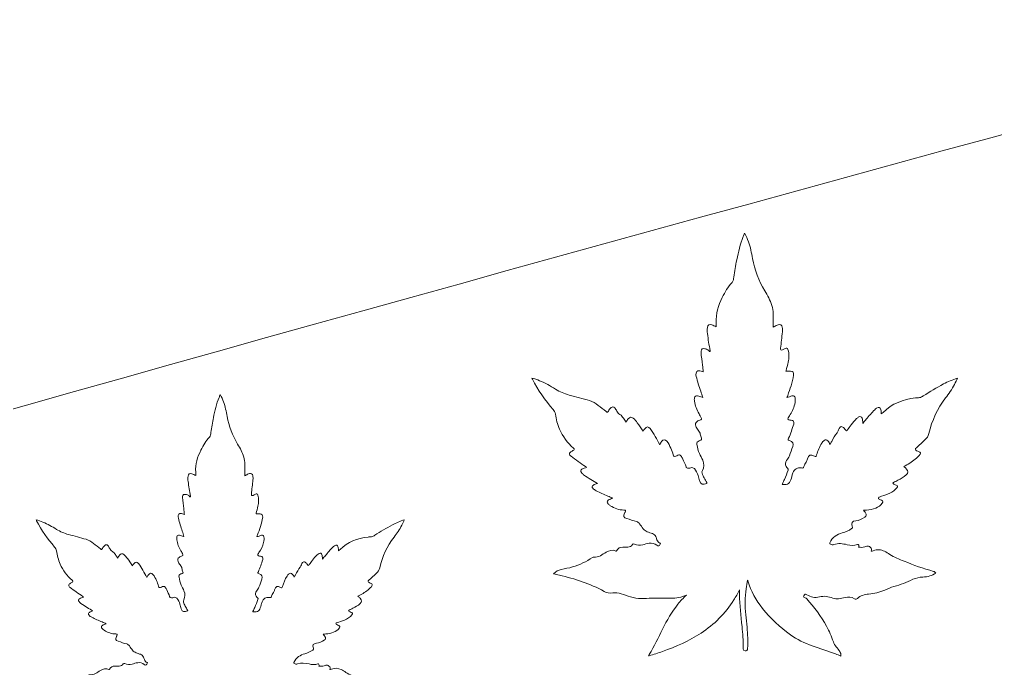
# Model space of a CAD drawing. Extents: x 435 to 1530, y -1168 to -753.
# Drawn here: x 1267.76 to 1310.47, y -835.41 to -807.01 of the extents above; entities that cross this region are included whole.
import ezdxf

# ---------------------------------------------------------------- set-up
doc = ezdxf.new("R2010")
doc.units = 0
doc.header["$MEASUREMENT"] = 0
doc.layers.add('katman 1', color=7, linetype='Continuous')

# ---------------------------------------------------------------- blocks, each defined once
blk = doc.blocks.new('block 2')
at = {"layer": 'katman 1', "lineweight": 0}
for points, knots in [([(1521.388, -755.33), (1431.564, -780.586), (1338.109, -803.653), (1249.27, -829.242), (1249.27, -829.242), (1108.792, -867.432), (1108.792, -867.432), (1108.792, -867.432), (828.002, -943.638), (828.002, -943.638), (767.648, -959.941), (664.507, -997.103), (609.731, -954.091), (568.265, -921.435), (567.624, -868.624), (583.802, -820.334), (587.509, -809.206), (591.359, -798.361), (596.462, -787.973), (596.462, -787.973), (611.609, -758.022), (611.609, -758.022), (606.84, -761.249), (568.366, -806.501), (561.392, -814.627), (548.887, -829.242), (538.776, -843.348), (527.478, -858.154), (486.342, -912.093), (435.301, -1017.025), (480.934, -1082.877), (539.989, -1168.102), (671.319, -1122.98), (755.776, -1087.256), (755.776, -1087.256), (1013.682, -976.161), (1013.682, -976.161), (1071.206, -951.778), (1127.853, -927.664), (1185.462, -902.274), (1214.286, -889.598), (1242.196, -878.038), (1271.06, -865.408), (1327.008, -840.889), (1387.531, -814.518), (1443.373, -791.269), (1450.985, -788.124), (1525.209, -755.426), (1530.031, -754.329), (1527.61, -752.993), (1524.6, -754.419), (1521.388, -755.33)], [0, 0, 0, 0, 1, 1, 1, 2, 2, 2, 3, 3, 3, 4, 4, 4, 5, 5, 5, 6, 6, 6, 7, 7, 7, 8, 8, 8, 9, 9, 9, 10, 10, 10, 11, 11, 11, 12, 12, 12, 13, 13, 13, 14, 14, 14, 15, 15, 15, 16, 16, 16, 17, 17, 17, 17]), ([(1308.68, -822.977), (1308.569, -823.188), (1308.431, -823.382), (1308.287, -823.571), (1307.93, -824.036), (1307.696, -824.558), (1307.558, -825.124), (1307.53, -825.239), (1307.469, -825.331), (1307.383, -825.407), (1307.256, -825.519), (1307.145, -825.647), (1307.01, -825.751), (1306.951, -825.797), (1306.958, -825.838), (1307.022, -825.877), (1307.057, -825.897), (1307.094, -825.909), (1307.131, -825.923), (1307.19, -825.946), (1307.203, -825.98), (1307.17, -826.035), (1307.13, -826.1), (1307.072, -826.15), (1307.016, -826.202), (1306.868, -826.336), (1306.7, -826.44), (1306.524, -826.532), (1306.503, -826.542), (1306.483, -826.553), (1306.46, -826.565), (1306.499, -826.601), (1306.536, -826.633), (1306.57, -826.668), (1306.662, -826.763), (1306.661, -826.849), (1306.566, -826.94), (1306.461, -827.04), (1306.333, -827.103), (1306.207, -827.169), (1306.143, -827.204), (1306.078, -827.237), (1306.011, -827.266), (1305.973, -827.283), (1305.981, -827.298), (1306.004, -827.32), (1306.037, -827.351), (1306.08, -827.363), (1306.121, -827.38), (1306.197, -827.412), (1306.203, -827.432), (1306.155, -827.498), (1306.058, -827.631), (1305.922, -827.711), (1305.772, -827.769), (1305.647, -827.817), (1305.519, -827.86), (1305.393, -827.907), (1305.376, -827.913), (1305.35, -827.913), (1305.348, -827.941), (1305.346, -827.971), (1305.362, -827.99), (1305.386, -828.002), (1305.42, -828.018), (1305.456, -828.031), (1305.49, -828.047), (1305.553, -828.076), (1305.562, -828.11), (1305.521, -828.167), (1305.447, -828.27), (1305.348, -828.342), (1305.231, -828.389), (1305.102, -828.442), (1304.966, -828.461), (1304.828, -828.474), (1304.785, -828.478), (1304.741, -828.481), (1304.692, -828.485), (1304.728, -828.526), (1304.764, -828.559), (1304.788, -828.602), (1304.833, -828.68), (1304.825, -828.739), (1304.75, -828.786), (1304.63, -828.862), (1304.511, -828.936), (1304.36, -828.944), (1304.192, -828.952), (1304.145, -829.034), (1304.208, -829.19), (1304.227, -829.238), (1304.215, -829.261), (1304.178, -829.288), (1304.055, -829.38), (1303.911, -829.423), (1303.769, -829.473), (1303.66, -829.511), (1303.552, -829.551), (1303.455, -829.617), (1303.347, -829.69), (1303.274, -829.791), (1303.225, -829.912), (1303.212, -829.943), (1303.222, -829.958), (1303.249, -829.971), (1303.298, -829.995), (1303.354, -830.003), (1303.402, -829.985), (1303.598, -829.908), (1303.792, -829.946), (1303.986, -829.989), (1304.136, -830.021), (1304.286, -830.04), (1304.434, -829.977), (1304.446, -829.972), (1304.454, -829.974), (1304.463, -829.984), (1304.508, -830.03), (1304.513, -830.059), (1304.477, -830.1), (1304.571, -830.108), (1304.662, -830.115), (1304.752, -830.081), (1304.78, -830.07), (1304.81, -830.063), (1304.839, -830.057), (1304.895, -830.048), (1304.95, -830.05), (1304.995, -830.093), (1305.056, -830.151), (1305.066, -830.196), (1305.03, -830.271), (1305.063, -830.269), (1305.095, -830.268), (1305.123, -830.255), (1305.292, -830.18), (1305.456, -830.2), (1305.618, -830.279), (1305.698, -830.317), (1305.774, -830.364), (1305.847, -830.413), (1306.041, -830.545), (1306.262, -830.622), (1306.476, -830.711), (1306.895, -830.883), (1307.321, -831.034), (1307.757, -831.16), (1307.797, -831.172), (1307.808, -831.179), (1307.866, -831.231), (1307.785, -831.29), (1307.694, -831.329), (1307.599, -831.356), (1307.499, -831.385), (1307.398, -831.402), (1307.294, -831.406), (1307.144, -831.412), (1306.998, -831.442), (1306.862, -831.505), (1306.591, -831.63), (1306.319, -831.747), (1306.03, -831.823), (1305.894, -831.859), (1305.766, -831.922), (1305.637, -831.977), (1305.407, -832.075), (1305.166, -832.123), (1304.919, -832.149), (1304.739, -832.168), (1304.568, -832.218), (1304.429, -832.345), (1304.392, -832.379), (1304.354, -832.388), (1304.303, -832.353), (1304.178, -832.269), (1304.038, -832.28), (1303.898, -832.305), (1303.802, -832.321), (1303.706, -832.344), (1303.608, -832.353), (1303.521, -832.361), (1303.438, -832.351), (1303.355, -832.324), (1303.163, -832.261), (1302.964, -832.218), (1302.767, -832.274), (1302.564, -832.332), (1302.39, -832.289), (1302.222, -832.18), (1302.185, -832.157), (1302.148, -832.142), (1302.111, -832.181), (1302.053, -832.24), (1302.061, -832.281), (1302.139, -832.31), (1302.168, -832.321), (1302.197, -832.331), (1302.219, -832.357), (1302.543, -832.73), (1302.841, -833.122), (1303.077, -833.558), (1303.196, -833.778), (1303.299, -834.006), (1303.378, -834.243), (1303.405, -834.326), (1303.448, -834.398), (1303.505, -834.463), (1303.559, -834.526), (1303.617, -834.585), (1303.659, -834.657), (1303.696, -834.72), (1303.715, -834.787), (1303.71, -834.866), (1303.627, -834.833), (1303.546, -834.799), (1303.465, -834.768), (1303.132, -834.64), (1302.791, -834.537), (1302.457, -834.414), (1302.119, -834.289), (1301.79, -834.145), (1301.499, -833.928), (1301.048, -833.591), (1300.626, -833.222), (1300.276, -832.778), (1299.991, -832.416), (1299.771, -832.02), (1299.635, -831.578), (1299.632, -831.568), (1299.627, -831.558), (1299.62, -831.54), (1299.593, -831.669), (1299.575, -831.792), (1299.56, -831.915), (1299.515, -832.294), (1299.51, -832.674), (1299.543, -833.054), (1299.559, -833.237), (1299.583, -833.419), (1299.602, -833.602), (1299.633, -833.91), (1299.637, -834.219), (1299.626, -834.528), (1299.624, -834.608), (1299.586, -834.64), (1299.512, -834.633), (1299.466, -834.629), (1299.439, -834.606), (1299.434, -834.559), (1299.432, -834.534), (1299.432, -834.508), (1299.432, -834.483), (1299.436, -834.18), (1299.415, -833.878), (1299.383, -833.577), (1299.334, -833.107), (1299.269, -832.639), (1299.273, -832.165), (1299.273, -832.1), (1299.273, -832.036), (1299.273, -831.971), (1299.193, -832.12), (1299.112, -832.266), (1299.023, -832.409), (1298.655, -833), (1298.171, -833.476), (1297.59, -833.857), (1297.064, -834.203), (1296.492, -834.453), (1295.901, -834.661), (1295.707, -834.729), (1295.511, -834.791), (1295.314, -834.851), (1295.307, -834.853), (1295.299, -834.854), (1295.283, -834.858), (1295.299, -834.832), (1295.311, -834.813), (1295.322, -834.793), (1295.54, -834.436), (1295.717, -834.057), (1295.905, -833.685), (1296.099, -833.301), (1296.306, -832.925), (1296.577, -832.589), (1296.689, -832.451), (1296.812, -832.323), (1296.952, -832.192), (1296.888, -832.216), (1296.838, -832.236), (1296.786, -832.254), (1296.563, -832.329), (1296.332, -832.341), (1296.101, -832.333), (1295.799, -832.321), (1295.499, -832.322), (1295.198, -832.34), (1294.884, -832.36), (1294.579, -832.324), (1294.286, -832.202), (1294.163, -832.152), (1294.036, -832.112), (1293.902, -832.097), (1293.845, -832.09), (1293.788, -832.086), (1293.732, -832.098), (1293.593, -832.129), (1293.463, -832.102), (1293.343, -832.033), (1292.732, -831.682), (1292.063, -831.491), (1291.387, -831.321), (1291.307, -831.3), (1291.225, -831.283), (1291.138, -831.264), (1291.232, -831.16), (1291.345, -831.102), (1291.472, -831.074), (1291.638, -831.037), (1291.806, -831.014), (1291.969, -830.965), (1292.28, -830.87), (1292.568, -830.727), (1292.84, -830.549), (1292.859, -830.537), (1292.876, -830.527), (1292.901, -830.531), (1293.003, -830.55), (1293.096, -830.521), (1293.183, -830.472), (1293.269, -830.424), (1293.351, -830.37), (1293.435, -830.319), (1293.57, -830.237), (1293.711, -830.201), (1293.864, -830.267), (1293.881, -830.274), (1293.887, -830.269), (1293.892, -830.255), (1293.945, -830.132), (1294.049, -830.099), (1294.171, -830.097), (1294.242, -830.096), (1294.313, -830.102), (1294.384, -830.094), (1294.466, -830.086), (1294.534, -830.057), (1294.583, -829.988), (1294.604, -829.958), (1294.636, -829.947), (1294.67, -829.966), (1294.787, -830.033), (1294.91, -830.023), (1295.034, -829.993), (1295.13, -829.97), (1295.223, -829.94), (1295.321, -829.926), (1295.445, -829.909), (1295.557, -829.933), (1295.654, -830.016), (1295.678, -830.037), (1295.706, -830.059), (1295.739, -830.039), (1295.779, -830.017), (1295.795, -829.976), (1295.81, -829.936), (1295.815, -829.922), (1295.801, -829.923), (1295.792, -829.92), (1295.718, -829.897), (1295.681, -829.84), (1295.657, -829.772), (1295.641, -829.727), (1295.626, -829.682), (1295.609, -829.638), (1295.583, -829.568), (1295.533, -829.523), (1295.46, -829.503), (1295.384, -829.481), (1295.309, -829.456), (1295.236, -829.425), (1295.167, -829.395), (1295.106, -829.353), (1295.059, -829.292), (1295.005, -829.222), (1294.952, -829.151), (1294.902, -829.078), (1294.867, -829.027), (1294.822, -828.991), (1294.763, -828.977), (1294.618, -828.943), (1294.481, -828.884), (1294.338, -828.844), (1294.197, -828.805), (1294.17, -828.736), (1294.243, -828.608), (1294.251, -828.594), (1294.259, -828.581), (1294.267, -828.567), (1294.306, -828.503), (1294.291, -828.473), (1294.215, -828.473), (1293.996, -828.472), (1293.799, -828.401), (1293.617, -828.284), (1293.581, -828.261), (1293.546, -828.236), (1293.517, -828.204), (1293.466, -828.146), (1293.47, -828.093), (1293.531, -828.045), (1293.585, -828.002), (1293.651, -827.982), (1293.722, -827.954), (1293.648, -827.923), (1293.581, -827.893), (1293.513, -827.865), (1293.338, -827.79), (1293.164, -827.717), (1292.996, -827.626), (1292.945, -827.599), (1292.894, -827.568), (1292.855, -827.523), (1292.809, -827.468), (1292.816, -827.42), (1292.875, -827.379), (1292.926, -827.343), (1292.986, -827.329), (1293.051, -827.306), (1292.952, -827.248), (1292.86, -827.194), (1292.768, -827.138), (1292.66, -827.073), (1292.551, -827.007), (1292.45, -826.93), (1292.413, -826.902), (1292.378, -826.873), (1292.352, -826.834), (1292.311, -826.776), (1292.319, -826.728), (1292.377, -826.687), (1292.438, -826.644), (1292.509, -826.628), (1292.58, -826.607), (1292.572, -826.587), (1292.553, -826.58), (1292.538, -826.571), (1292.315, -826.434), (1292.11, -826.27), (1291.898, -826.118), (1291.881, -826.106), (1291.866, -826.091), (1291.853, -826.076), (1291.818, -826.035), (1291.82, -825.994), (1291.86, -825.954), (1291.895, -825.919), (1291.939, -825.896), (1291.984, -825.875), (1292.057, -825.841), (1292.063, -825.811), (1292.001, -825.759), (1291.733, -825.534), (1291.537, -825.255), (1291.396, -824.936), (1291.303, -824.724), (1291.244, -824.503), (1291.214, -824.274), (1291.203, -824.195), (1291.166, -824.136), (1291.117, -824.078), (1290.769, -823.665), (1290.453, -823.23), (1290.206, -822.748), (1290.199, -822.734), (1290.192, -822.72), (1290.183, -822.7), (1290.303, -822.73), (1290.414, -822.771), (1290.523, -822.815), (1290.766, -822.914), (1290.995, -823.039), (1291.215, -823.181), (1291.404, -823.303), (1291.607, -823.383), (1291.823, -823.44), (1292.12, -823.518), (1292.414, -823.603), (1292.71, -823.685), (1292.85, -823.724), (1292.969, -823.804), (1293.081, -823.893), (1293.199, -823.986), (1293.328, -824.065), (1293.438, -824.169), (1293.484, -824.213), (1293.502, -824.206), (1293.535, -824.149), (1293.568, -824.092), (1293.601, -824.034), (1293.654, -823.991), (1293.711, -823.945), (1293.759, -823.948), (1293.809, -824.001), (1293.849, -824.044), (1293.876, -824.097), (1293.905, -824.148), (1293.938, -824.208), (1293.977, -824.26), (1294.041, -824.295), (1294.107, -824.332), (1294.147, -824.398), (1294.189, -824.46), (1294.228, -824.515), (1294.266, -824.572), (1294.306, -824.631), (1294.338, -824.576), (1294.364, -824.526), (1294.4, -824.482), (1294.468, -824.399), (1294.539, -824.391), (1294.622, -824.458), (1294.691, -824.513), (1294.745, -824.582), (1294.798, -824.651), (1294.887, -824.769), (1294.968, -824.892), (1295.053, -825.019), (1295.08, -824.984), (1295.104, -824.949), (1295.13, -824.917), (1295.215, -824.813), (1295.272, -824.81), (1295.361, -824.911), (1295.451, -825.012), (1295.514, -825.132), (1295.581, -825.249), (1295.649, -825.37), (1295.716, -825.492), (1295.785, -825.617), (1295.81, -825.568), (1295.828, -825.52), (1295.859, -825.478), (1295.929, -825.382), (1296.011, -825.376), (1296.091, -825.465), (1296.171, -825.553), (1296.217, -825.662), (1296.265, -825.769), (1296.307, -825.863), (1296.349, -825.956), (1296.368, -826.059), (1296.38, -826.126), (1296.414, -826.143), (1296.479, -826.121), (1296.511, -826.111), (1296.542, -826.093), (1296.573, -826.078), (1296.625, -826.053), (1296.662, -826.058), (1296.702, -826.1), (1296.741, -826.141), (1296.766, -826.191), (1296.787, -826.243), (1296.832, -826.355), (1296.905, -826.455), (1296.931, -826.577), (1296.942, -826.625), (1296.982, -826.647), (1297.032, -826.648), (1297.072, -826.648), (1297.111, -826.639), (1297.148, -826.626), (1297.206, -826.606), (1297.254, -826.621), (1297.295, -826.663), (1297.38, -826.748), (1297.421, -826.856), (1297.456, -826.966), (1297.481, -827.043), (1297.499, -827.122), (1297.522, -827.199), (1297.574, -827.372), (1297.685, -827.369), (1297.835, -827.306), (1297.857, -827.297), (1297.845, -827.284), (1297.839, -827.272), (1297.802, -827.204), (1297.765, -827.136), (1297.727, -827.068), (1297.692, -827.003), (1297.655, -826.938), (1297.635, -826.866), (1297.623, -826.825), (1297.625, -826.786), (1297.646, -826.747), (1297.725, -826.597), (1297.726, -826.444), (1297.661, -826.289), (1297.62, -826.191), (1297.568, -826.098), (1297.518, -826.005), (1297.451, -825.879), (1297.435, -825.74), (1297.41, -825.603), (1297.394, -825.52), (1297.428, -825.473), (1297.507, -825.44), (1297.529, -825.431), (1297.552, -825.425), (1297.574, -825.417), (1297.616, -825.401), (1297.629, -825.376), (1297.61, -825.335), (1297.582, -825.276), (1297.562, -825.218), (1297.555, -825.151), (1297.549, -825.086), (1297.502, -825.034), (1297.465, -824.981), (1297.427, -824.924), (1297.384, -824.871), (1297.359, -824.807), (1297.324, -824.719), (1297.342, -824.656), (1297.419, -824.6), (1297.465, -824.566), (1297.517, -824.541), (1297.572, -824.527), (1297.615, -824.516), (1297.615, -824.499), (1297.602, -824.462), (1297.578, -824.389), (1297.537, -824.326), (1297.499, -824.26), (1297.396, -824.088), (1297.323, -823.906), (1297.299, -823.706), (1297.293, -823.657), (1297.29, -823.608), (1297.302, -823.559), (1297.32, -823.489), (1297.363, -823.461), (1297.435, -823.471), (1297.507, -823.481), (1297.566, -823.528), (1297.637, -823.539), (1297.643, -823.54), (1297.649, -823.541), (1297.661, -823.543), (1297.631, -823.452), (1297.602, -823.365), (1297.574, -823.278), (1297.506, -823.06), (1297.429, -822.846), (1297.376, -822.624), (1297.365, -822.579), (1297.362, -822.533), (1297.369, -822.487), (1297.379, -822.416), (1297.419, -822.382), (1297.491, -822.381), (1297.525, -822.381), (1297.557, -822.388), (1297.589, -822.399), (1297.619, -822.408), (1297.649, -822.419), (1297.684, -822.431), (1297.673, -822.33), (1297.661, -822.231), (1297.652, -822.133), (1297.635, -821.944), (1297.598, -821.757), (1297.59, -821.566), (1297.589, -821.552), (1297.589, -821.538), (1297.591, -821.524), (1297.605, -821.43), (1297.656, -821.395), (1297.748, -821.414), (1297.805, -821.426), (1297.856, -821.451), (1297.908, -821.474), (1297.93, -821.483), (1297.931, -821.502), (1297.94, -821.518), (1297.948, -821.532), (1297.959, -821.539), (1297.975, -821.533), (1297.99, -821.526), (1297.99, -821.514), (1297.987, -821.501), (1297.935, -821.254), (1297.901, -821.005), (1297.87, -820.755), (1297.859, -820.667), (1297.851, -820.579), (1297.865, -820.49), (1297.882, -820.38), (1297.947, -820.337), (1298.054, -820.367), (1298.124, -820.387), (1298.186, -820.425), (1298.256, -820.463), (1298.256, -820.398), (1298.259, -820.34), (1298.255, -820.282), (1298.226, -819.885), (1298.343, -819.522), (1298.516, -819.172), (1298.632, -818.936), (1298.771, -818.713), (1298.944, -818.512), (1299.001, -818.446), (1299.014, -818.364), (1299.023, -818.282), (1299.049, -818.028), (1299.102, -817.779), (1299.151, -817.529), (1299.218, -817.18), (1299.308, -816.837), (1299.436, -816.506), (1299.453, -816.46), (1299.472, -816.415), (1299.493, -816.362), (1299.566, -816.486), (1299.618, -816.608), (1299.663, -816.734), (1299.748, -816.972), (1299.797, -817.219), (1299.845, -817.466), (1299.943, -817.966), (1300.102, -818.441), (1300.374, -818.876), (1300.502, -819.08), (1300.617, -819.291), (1300.687, -819.524), (1300.722, -819.641), (1300.743, -819.761), (1300.742, -819.884), (1300.741, -820.079), (1300.742, -820.274), (1300.742, -820.47), (1300.765, -820.473), (1300.777, -820.456), (1300.792, -820.446), (1300.848, -820.412), (1300.904, -820.379), (1300.967, -820.363), (1301.064, -820.338), (1301.12, -820.375), (1301.141, -820.471), (1301.156, -820.54), (1301.154, -820.61), (1301.147, -820.68), (1301.123, -820.918), (1301.095, -821.155), (1301.068, -821.393), (1301.059, -821.469), (1301.079, -821.487), (1301.153, -821.465), (1301.197, -821.452), (1301.235, -821.425), (1301.275, -821.403), (1301.341, -821.367), (1301.368, -821.378), (1301.392, -821.449), (1301.456, -821.633), (1301.442, -821.82), (1301.402, -822.007), (1301.376, -822.127), (1301.341, -822.246), (1301.306, -822.364), (1301.297, -822.395), (1301.303, -822.402), (1301.335, -822.401), (1301.392, -822.399), (1301.449, -822.397), (1301.506, -822.401), (1301.61, -822.409), (1301.652, -822.462), (1301.641, -822.566), (1301.623, -822.73), (1301.575, -822.885), (1301.525, -823.041), (1301.48, -823.179), (1301.433, -823.317), (1301.386, -823.455), (1301.375, -823.485), (1301.358, -823.514), (1301.343, -823.545), (1301.387, -823.545), (1301.426, -823.539), (1301.463, -823.519), (1301.502, -823.497), (1301.543, -823.48), (1301.588, -823.474), (1301.652, -823.467), (1301.688, -823.489), (1301.702, -823.553), (1301.724, -823.651), (1301.707, -823.749), (1301.687, -823.845), (1301.648, -824.033), (1301.559, -824.198), (1301.453, -824.355), (1301.433, -824.384), (1301.413, -824.412), (1301.397, -824.443), (1301.376, -824.484), (1301.387, -824.508), (1301.43, -824.524), (1301.462, -824.535), (1301.495, -824.539), (1301.528, -824.541), (1301.639, -824.55), (1301.676, -824.603), (1301.644, -824.712), (1301.581, -824.921), (1301.507, -825.127), (1301.421, -825.327), (1301.388, -825.403), (1301.39, -825.403), (1301.466, -825.43), (1301.602, -825.477), (1301.646, -825.563), (1301.6, -825.7), (1301.553, -825.836), (1301.504, -825.971), (1301.452, -826.106), (1301.425, -826.178), (1301.374, -826.236), (1301.334, -826.301), (1301.281, -826.386), (1301.253, -826.473), (1301.312, -826.567), (1301.33, -826.596), (1301.351, -826.623), (1301.377, -826.643), (1301.409, -826.667), (1301.411, -826.696), (1301.399, -826.731), (1301.353, -826.867), (1301.294, -826.998), (1301.238, -827.131), (1301.21, -827.196), (1301.18, -827.261), (1301.151, -827.326), (1301.141, -827.346), (1301.14, -827.358), (1301.169, -827.356), (1301.217, -827.353), (1301.267, -827.355), (1301.316, -827.349), (1301.399, -827.339), (1301.457, -827.292), (1301.493, -827.216), (1301.536, -827.126), (1301.549, -827.028), (1301.578, -826.934), (1301.587, -826.906), (1301.596, -826.877), (1301.607, -826.849), (1301.676, -826.676), (1301.801, -826.604), (1301.986, -826.631), (1302.058, -826.642), (1302.072, -826.635), (1302.093, -826.565), (1302.114, -826.498), (1302.137, -826.435), (1302.184, -826.38), (1302.218, -826.341), (1302.228, -826.286), (1302.244, -826.236), (1302.304, -826.062), (1302.382, -826.031), (1302.546, -826.115), (1302.617, -826.151), (1302.624, -826.145), (1302.646, -826.065), (1302.697, -825.882), (1302.765, -825.705), (1302.872, -825.545), (1302.902, -825.5), (1302.935, -825.458), (1302.981, -825.428), (1303.036, -825.391), (1303.089, -825.397), (1303.136, -825.442), (1303.182, -825.486), (1303.204, -825.544), (1303.237, -825.606), (1303.262, -825.559), (1303.284, -825.519), (1303.305, -825.478), (1303.374, -825.342), (1303.439, -825.205), (1303.542, -825.09), (1303.572, -825.057), (1303.582, -825.011), (1303.601, -824.971), (1303.618, -824.932), (1303.634, -824.892), (1303.663, -824.859), (1303.699, -824.818), (1303.743, -824.811), (1303.79, -824.842), (1303.837, -824.873), (1303.87, -824.918), (1303.903, -824.963), (1303.938, -825.012), (1303.958, -825.015), (1303.996, -824.966), (1304.051, -824.895), (1304.103, -824.82), (1304.157, -824.748), (1304.23, -824.65), (1304.307, -824.555), (1304.397, -824.472), (1304.427, -824.444), (1304.459, -824.418), (1304.496, -824.4), (1304.561, -824.369), (1304.607, -824.387), (1304.633, -824.453), (1304.658, -824.516), (1304.662, -824.583), (1304.662, -824.65), (1304.663, -824.657), (1304.663, -824.664), (1304.663, -824.685), (1304.719, -824.618), (1304.767, -824.561), (1304.816, -824.503), (1304.937, -824.361), (1305.054, -824.215), (1305.187, -824.082), (1305.212, -824.056), (1305.24, -824.032), (1305.271, -824.012), (1305.364, -823.951), (1305.424, -823.975), (1305.454, -824.082), (1305.471, -824.142), (1305.472, -824.203), (1305.474, -824.27), (1305.507, -824.254), (1305.529, -824.229), (1305.552, -824.206), (1305.945, -823.812), (1306.432, -823.627), (1306.975, -823.57), (1307.032, -823.564), (1307.089, -823.559), (1307.146, -823.553), (1307.209, -823.546), (1307.262, -823.514), (1307.314, -823.481), (1307.605, -823.297), (1307.897, -823.117), (1308.202, -822.958), (1308.394, -822.858), (1308.592, -822.77), (1308.804, -822.697), (1308.771, -822.798), (1308.726, -822.888), (1308.68, -822.977)], [0, 0, 0, 0, 1, 1, 1, 2, 2, 2, 3, 3, 3, 4, 4, 4, 5, 5, 5, 6, 6, 6, 7, 7, 7, 8, 8, 8, 9, 9, 9, 10, 10, 10, 11, 11, 11, 12, 12, 12, 13, 13, 13, 14, 14, 14, 15, 15, 15, 16, 16, 16, 17, 17, 17, 18, 18, 18, 19, 19, 19, 20, 20, 20, 21, 21, 21, 22, 22, 22, 23, 23, 23, 24, 24, 24, 25, 25, 25, 26, 26, 26, 27, 27, 27, 28, 28, 28, 29, 29, 29, 30, 30, 30, 31, 31, 31, 32, 32, 32, 33, 33, 33, 34, 34, 34, 35, 35, 35, 36, 36, 36, 37, 37, 37, 38, 38, 38, 39, 39, 39, 40, 40, 40, 41, 41, 41, 42, 42, 42, 43, 43, 43, 44, 44, 44, 45, 45, 45, 46, 46, 46, 47, 47, 47, 48, 48, 48, 49, 49, 49, 50, 50, 50, 51, 51, 51, 52, 52, 52, 53, 53, 53, 54, 54, 54, 55, 55, 55, 56, 56, 56, 57, 57, 57, 58, 58, 58, 59, 59, 59, 60, 60, 60, 61, 61, 61, 62, 62, 62, 63, 63, 63, 64, 64, 64, 65, 65, 65, 66, 66, 66, 67, 67, 67, 68, 68, 68, 69, 69, 69, 70, 70, 70, 71, 71, 71, 72, 72, 72, 73, 73, 73, 74, 74, 74, 75, 75, 75, 76, 76, 76, 77, 77, 77, 78, 78, 78, 79, 79, 79, 80, 80, 80, 81, 81, 81, 82, 82, 82, 83, 83, 83, 84, 84, 84, 85, 85, 85, 86, 86, 86, 87, 87, 87, 88, 88, 88, 89, 89, 89, 90, 90, 90, 91, 91, 91, 92, 92, 92, 93, 93, 93, 94, 94, 94, 95, 95, 95, 96, 96, 96, 97, 97, 97, 98, 98, 98, 99, 99, 99, 100, 100, 100, 101, 101, 101, 102, 102, 102, 103, 103, 103, 104, 104, 104, 105, 105, 105, 106, 106, 106, 107, 107, 107, 108, 108, 108, 109, 109, 109, 110, 110, 110, 111, 111, 111, 112, 112, 112, 113, 113, 113, 114, 114, 114, 115, 115, 115, 116, 116, 116, 117, 117, 117, 118, 118, 118, 119, 119, 119, 120, 120, 120, 121, 121, 121, 122, 122, 122, 123, 123, 123, 124, 124, 124, 125, 125, 125, 126, 126, 126, 127, 127, 127, 128, 128, 128, 129, 129, 129, 130, 130, 130, 131, 131, 131, 132, 132, 132, 133, 133, 133, 134, 134, 134, 135, 135, 135, 136, 136, 136, 137, 137, 137, 138, 138, 138, 139, 139, 139, 140, 140, 140, 141, 141, 141, 142, 142, 142, 143, 143, 143, 144, 144, 144, 145, 145, 145, 146, 146, 146, 147, 147, 147, 148, 148, 148, 149, 149, 149, 150, 150, 150, 151, 151, 151, 152, 152, 152, 153, 153, 153, 154, 154, 154, 155, 155, 155, 156, 156, 156, 157, 157, 157, 158, 158, 158, 159, 159, 159, 160, 160, 160, 161, 161, 161, 162, 162, 162, 163, 163, 163, 164, 164, 164, 165, 165, 165, 166, 166, 166, 167, 167, 167, 168, 168, 168, 169, 169, 169, 170, 170, 170, 171, 171, 171, 172, 172, 172, 173, 173, 173, 174, 174, 174, 175, 175, 175, 176, 176, 176, 177, 177, 177, 178, 178, 178, 179, 179, 179, 180, 180, 180, 181, 181, 181, 182, 182, 182, 183, 183, 183, 184, 184, 184, 185, 185, 185, 186, 186, 186, 187, 187, 187, 188, 188, 188, 189, 189, 189, 190, 190, 190, 191, 191, 191, 192, 192, 192, 193, 193, 193, 194, 194, 194, 195, 195, 195, 196, 196, 196, 197, 197, 197, 198, 198, 198, 199, 199, 199, 200, 200, 200, 201, 201, 201, 202, 202, 202, 203, 203, 203, 204, 204, 204, 205, 205, 205, 206, 206, 206, 207, 207, 207, 208, 208, 208, 209, 209, 209, 210, 210, 210, 211, 211, 211, 212, 212, 212, 213, 213, 213, 214, 214, 214, 215, 215, 215, 216, 216, 216, 217, 217, 217, 218, 218, 218, 219, 219, 219, 220, 220, 220, 221, 221, 221, 222, 222, 222, 223, 223, 223, 224, 224, 224, 225, 225, 225, 226, 226, 226, 227, 227, 227, 228, 228, 228, 229, 229, 229, 230, 230, 230, 231, 231, 231, 232, 232, 232, 233, 233, 233, 234, 234, 234, 235, 235, 235, 236, 236, 236, 237, 237, 237, 238, 238, 238, 239, 239, 239, 240, 240, 240, 241, 241, 241, 242, 242, 242, 243, 243, 243, 244, 244, 244, 245, 245, 245, 246, 246, 246, 247, 247, 247, 248, 248, 248, 249, 249, 249, 250, 250, 250, 251, 251, 251, 252, 252, 252, 253, 253, 253, 254, 254, 254, 255, 255, 255, 256, 256, 256, 257, 257, 257, 258, 258, 258, 259, 259, 259, 260, 260, 260, 261, 261, 261, 262, 262, 262, 263, 263, 263, 264, 264, 264, 265, 265, 265, 266, 266, 266, 267, 267, 267, 268, 268, 268, 269, 269, 269, 270, 270, 270, 271, 271, 271, 272, 272, 272, 273, 273, 273, 274, 274, 274, 275, 275, 275, 276, 276, 276, 277, 277, 277, 278, 278, 278, 279, 279, 279, 280, 280, 280, 281, 281, 281, 282, 282, 282, 283, 283, 283, 284, 284, 284, 285, 285, 285, 286, 286, 286, 287, 287, 287, 288, 288, 288, 289, 289, 289, 290, 290, 290, 291, 291, 291, 292, 292, 292, 293, 293, 293, 294, 294, 294, 295, 295, 295, 296, 296, 296, 297, 297, 297, 298, 298, 298, 299, 299, 299, 300, 300, 300, 301, 301, 301, 302, 302, 302, 303, 303, 303, 304, 304, 304, 305, 305, 305, 306, 306, 306, 307, 307, 307, 308, 308, 308, 309, 309, 309, 310, 310, 310, 311, 311, 311, 312, 312, 312, 313, 313, 313, 314, 314, 314, 315, 315, 315, 316, 316, 316, 317, 317, 317, 318, 318, 318, 319, 319, 319, 320, 320, 320, 321, 321, 321, 322, 322, 322, 323, 323, 323, 323]), ([(1268.787, -829.002), (1268.997, -829.087), (1269.196, -829.195), (1269.385, -829.318), (1269.549, -829.423), (1269.724, -829.493), (1269.911, -829.542), (1270.168, -829.61), (1270.423, -829.683), (1270.679, -829.755), (1270.8, -829.788), (1270.903, -829.857), (1271, -829.934), (1271.102, -830.015), (1271.213, -830.083), (1271.308, -830.173), (1271.348, -830.211), (1271.365, -830.205), (1271.393, -830.156), (1271.421, -830.106), (1271.45, -830.056), (1271.496, -830.019), (1271.545, -829.979), (1271.586, -829.982), (1271.629, -830.028), (1271.664, -830.065), (1271.688, -830.11), (1271.713, -830.155), (1271.742, -830.207), (1271.775, -830.252), (1271.83, -830.282), (1271.888, -830.314), (1271.922, -830.371), (1271.959, -830.424), (1271.992, -830.473), (1272.025, -830.521), (1272.06, -830.573), (1272.088, -830.525), (1272.11, -830.482), (1272.141, -830.444), (1272.2, -830.372), (1272.261, -830.365), (1272.333, -830.423), (1272.392, -830.471), (1272.44, -830.53), (1272.485, -830.59), (1272.562, -830.692), (1272.633, -830.798), (1272.706, -830.908), (1272.729, -830.878), (1272.75, -830.848), (1272.773, -830.82), (1272.846, -830.73), (1272.895, -830.727), (1272.972, -830.814), (1273.05, -830.902), (1273.105, -831.006), (1273.162, -831.107), (1273.222, -831.212), (1273.279, -831.317), (1273.339, -831.426), (1273.361, -831.384), (1273.377, -831.342), (1273.403, -831.306), (1273.464, -831.222), (1273.535, -831.217), (1273.604, -831.294), (1273.673, -831.371), (1273.713, -831.465), (1273.754, -831.557), (1273.791, -831.638), (1273.827, -831.719), (1273.844, -831.808), (1273.854, -831.866), (1273.883, -831.88), (1273.939, -831.862), (1273.968, -831.853), (1273.994, -831.838), (1274.021, -831.825), (1274.066, -831.803), (1274.098, -831.808), (1274.132, -831.844), (1274.166, -831.879), (1274.188, -831.923), (1274.206, -831.967), (1274.245, -832.064), (1274.308, -832.151), (1274.331, -832.256), (1274.34, -832.298), (1274.375, -832.317), (1274.418, -832.317), (1274.453, -832.318), (1274.486, -832.31), (1274.518, -832.299), (1274.569, -832.282), (1274.61, -832.294), (1274.646, -832.331), (1274.719, -832.404), (1274.754, -832.498), (1274.785, -832.593), (1274.807, -832.659), (1274.822, -832.728), (1274.842, -832.795), (1274.887, -832.944), (1274.983, -832.941), (1275.113, -832.887), (1275.132, -832.879), (1275.122, -832.868), (1275.116, -832.857), (1275.084, -832.798), (1275.052, -832.74), (1275.02, -832.681), (1274.989, -832.625), (1274.957, -832.569), (1274.939, -832.506), (1274.93, -832.47), (1274.931, -832.437), (1274.949, -832.403), (1275.018, -832.273), (1275.018, -832.141), (1274.962, -832.007), (1274.927, -831.922), (1274.881, -831.842), (1274.838, -831.761), (1274.78, -831.652), (1274.767, -831.532), (1274.745, -831.414), (1274.731, -831.342), (1274.761, -831.301), (1274.829, -831.272), (1274.848, -831.264), (1274.868, -831.26), (1274.887, -831.253), (1274.923, -831.239), (1274.935, -831.217), (1274.918, -831.182), (1274.894, -831.131), (1274.877, -831.08), (1274.871, -831.023), (1274.865, -830.967), (1274.825, -830.921), (1274.793, -830.875), (1274.76, -830.826), (1274.723, -830.78), (1274.701, -830.725), (1274.67, -830.649), (1274.686, -830.594), (1274.753, -830.546), (1274.793, -830.516), (1274.838, -830.495), (1274.886, -830.483), (1274.923, -830.473), (1274.922, -830.459), (1274.911, -830.427), (1274.89, -830.363), (1274.855, -830.308), (1274.822, -830.252), (1274.733, -830.103), (1274.67, -829.945), (1274.649, -829.772), (1274.643, -829.73), (1274.641, -829.688), (1274.652, -829.646), (1274.667, -829.585), (1274.705, -829.561), (1274.767, -829.569), (1274.829, -829.578), (1274.88, -829.618), (1274.941, -829.628), (1274.947, -829.629), (1274.952, -829.63), (1274.962, -829.632), (1274.937, -829.553), (1274.911, -829.478), (1274.887, -829.402), (1274.828, -829.214), (1274.761, -829.028), (1274.716, -828.836), (1274.706, -828.797), (1274.704, -828.758), (1274.71, -828.718), (1274.718, -828.656), (1274.753, -828.627), (1274.815, -828.626), (1274.845, -828.626), (1274.872, -828.632), (1274.9, -828.641), (1274.926, -828.65), (1274.952, -828.659), (1274.982, -828.669), (1274.973, -828.582), (1274.962, -828.497), (1274.954, -828.412), (1274.939, -828.248), (1274.908, -828.086), (1274.9, -827.921), (1274.9, -827.909), (1274.9, -827.896), (1274.902, -827.884), (1274.914, -827.804), (1274.958, -827.773), (1275.038, -827.79), (1275.086, -827.8), (1275.131, -827.821), (1275.176, -827.841), (1275.195, -827.849), (1275.196, -827.866), (1275.203, -827.879), (1275.211, -827.892), (1275.22, -827.898), (1275.234, -827.892), (1275.247, -827.887), (1275.247, -827.876), (1275.245, -827.865), (1275.2, -827.651), (1275.17, -827.435), (1275.143, -827.219), (1275.134, -827.143), (1275.126, -827.067), (1275.138, -826.99), (1275.153, -826.895), (1275.209, -826.857), (1275.302, -826.884), (1275.363, -826.901), (1275.417, -826.933), (1275.477, -826.967), (1275.477, -826.911), (1275.48, -826.86), (1275.476, -826.811), (1275.451, -826.467), (1275.552, -826.152), (1275.702, -825.85), (1275.803, -825.645), (1275.922, -825.452), (1276.072, -825.279), (1276.122, -825.222), (1276.133, -825.151), (1276.14, -825.08), (1276.162, -824.86), (1276.209, -824.645), (1276.251, -824.428), (1276.309, -824.127), (1276.387, -823.83), (1276.498, -823.543), (1276.513, -823.504), (1276.529, -823.465), (1276.548, -823.419), (1276.61, -823.526), (1276.655, -823.632), (1276.694, -823.741), (1276.767, -823.947), (1276.81, -824.16), (1276.852, -824.374), (1276.936, -824.806), (1277.074, -825.218), (1277.309, -825.594), (1277.42, -825.77), (1277.52, -825.953), (1277.58, -826.154), (1277.61, -826.256), (1277.628, -826.359), (1277.628, -826.466), (1277.627, -826.635), (1277.628, -826.803), (1277.628, -826.973), (1277.647, -826.975), (1277.658, -826.96), (1277.671, -826.952), (1277.719, -826.923), (1277.768, -826.894), (1277.823, -826.88), (1277.906, -826.859), (1277.955, -826.89), (1277.973, -826.974), (1277.986, -827.034), (1277.984, -827.094), (1277.978, -827.154), (1277.957, -827.36), (1277.933, -827.566), (1277.91, -827.771), (1277.902, -827.837), (1277.919, -827.853), (1277.983, -827.834), (1278.021, -827.823), (1278.054, -827.799), (1278.089, -827.78), (1278.146, -827.749), (1278.169, -827.758), (1278.19, -827.819), (1278.245, -827.979), (1278.233, -828.14), (1278.198, -828.302), (1278.176, -828.407), (1278.146, -828.509), (1278.116, -828.612), (1278.108, -828.638), (1278.113, -828.645), (1278.141, -828.643), (1278.19, -828.641), (1278.24, -828.64), (1278.289, -828.644), (1278.378, -828.65), (1278.415, -828.697), (1278.405, -828.787), (1278.39, -828.928), (1278.348, -829.062), (1278.305, -829.197), (1278.266, -829.317), (1278.225, -829.436), (1278.184, -829.555), (1278.175, -829.581), (1278.16, -829.606), (1278.147, -829.633), (1278.186, -829.633), (1278.219, -829.628), (1278.252, -829.61), (1278.285, -829.592), (1278.321, -829.577), (1278.36, -829.572), (1278.415, -829.565), (1278.446, -829.585), (1278.458, -829.64), (1278.478, -829.725), (1278.463, -829.809), (1278.445, -829.893), (1278.411, -830.055), (1278.334, -830.198), (1278.242, -830.334), (1278.226, -830.359), (1278.208, -830.384), (1278.194, -830.41), (1278.176, -830.446), (1278.185, -830.466), (1278.223, -830.48), (1278.25, -830.49), (1278.279, -830.493), (1278.308, -830.495), (1278.404, -830.503), (1278.436, -830.548), (1278.408, -830.643), (1278.353, -830.824), (1278.29, -831.001), (1278.215, -831.175), (1278.187, -831.24), (1278.188, -831.241), (1278.254, -831.264), (1278.371, -831.304), (1278.41, -831.379), (1278.37, -831.498), (1278.33, -831.615), (1278.287, -831.732), (1278.242, -831.849), (1278.219, -831.911), (1278.175, -831.961), (1278.14, -832.017), (1278.094, -832.091), (1278.07, -832.166), (1278.121, -832.248), (1278.136, -832.273), (1278.154, -832.296), (1278.177, -832.313), (1278.205, -832.334), (1278.207, -832.359), (1278.196, -832.389), (1278.156, -832.507), (1278.105, -832.621), (1278.057, -832.735), (1278.033, -832.792), (1278.007, -832.848), (1277.981, -832.904), (1277.973, -832.922), (1277.972, -832.932), (1277.997, -832.93), (1278.039, -832.928), (1278.082, -832.93), (1278.124, -832.924), (1278.196, -832.915), (1278.246, -832.875), (1278.278, -832.809), (1278.315, -832.731), (1278.325, -832.646), (1278.351, -832.565), (1278.359, -832.541), (1278.366, -832.516), (1278.376, -832.492), (1278.436, -832.342), (1278.544, -832.28), (1278.704, -832.303), (1278.766, -832.312), (1278.778, -832.306), (1278.797, -832.246), (1278.814, -832.188), (1278.835, -832.133), (1278.875, -832.086), (1278.905, -832.052), (1278.913, -832.004), (1278.927, -831.962), (1278.979, -831.811), (1279.047, -831.784), (1279.189, -831.856), (1279.249, -831.888), (1279.256, -831.882), (1279.275, -831.814), (1279.319, -831.655), (1279.377, -831.502), (1279.47, -831.364), (1279.497, -831.325), (1279.525, -831.288), (1279.565, -831.262), (1279.613, -831.23), (1279.658, -831.235), (1279.699, -831.274), (1279.739, -831.312), (1279.758, -831.362), (1279.786, -831.416), (1279.807, -831.376), (1279.827, -831.341), (1279.845, -831.305), (1279.905, -831.188), (1279.961, -831.069), (1280.05, -830.969), (1280.076, -830.941), (1280.085, -830.902), (1280.101, -830.867), (1280.116, -830.833), (1280.13, -830.798), (1280.154, -830.77), (1280.186, -830.734), (1280.224, -830.729), (1280.264, -830.755), (1280.305, -830.782), (1280.334, -830.821), (1280.362, -830.86), (1280.393, -830.903), (1280.41, -830.905), (1280.443, -830.862), (1280.491, -830.801), (1280.535, -830.736), (1280.582, -830.674), (1280.645, -830.589), (1280.711, -830.507), (1280.789, -830.435), (1280.816, -830.411), (1280.843, -830.388), (1280.876, -830.373), (1280.932, -830.346), (1280.972, -830.361), (1280.994, -830.419), (1281.015, -830.473), (1281.019, -830.531), (1281.019, -830.589), (1281.02, -830.595), (1281.019, -830.601), (1281.019, -830.619), (1281.068, -830.561), (1281.11, -830.512), (1281.152, -830.462), (1281.257, -830.339), (1281.358, -830.213), (1281.473, -830.098), (1281.495, -830.076), (1281.519, -830.055), (1281.545, -830.038), (1281.626, -829.984), (1281.678, -830.005), (1281.704, -830.097), (1281.719, -830.149), (1281.719, -830.203), (1281.722, -830.26), (1281.75, -830.246), (1281.769, -830.224), (1281.789, -830.205), (1282.129, -829.864), (1282.55, -829.704), (1283.02, -829.655), (1283.069, -829.65), (1283.119, -829.645), (1283.168, -829.64), (1283.223, -829.634), (1283.268, -829.606), (1283.313, -829.577), (1283.565, -829.419), (1283.818, -829.263), (1284.082, -829.125), (1284.248, -829.038), (1284.419, -828.963), (1284.602, -828.899), (1284.573, -828.987), (1284.535, -829.065), (1284.495, -829.142), (1284.399, -829.325), (1284.28, -829.492), (1284.155, -829.655), (1283.847, -830.058), (1283.644, -830.509), (1283.525, -830.999), (1283.5, -831.099), (1283.447, -831.179), (1283.373, -831.244), (1283.263, -831.341), (1283.167, -831.452), (1283.05, -831.542), (1283, -831.581), (1283.005, -831.617), (1283.061, -831.65), (1283.091, -831.668), (1283.123, -831.678), (1283.155, -831.691), (1283.206, -831.71), (1283.217, -831.74), (1283.189, -831.787), (1283.154, -831.844), (1283.104, -831.887), (1283.055, -831.931), (1282.928, -832.048), (1282.782, -832.138), (1282.63, -832.217), (1282.612, -832.226), (1282.594, -832.236), (1282.575, -832.246), (1282.608, -832.277), (1282.64, -832.304), (1282.67, -832.335), (1282.749, -832.417), (1282.748, -832.491), (1282.666, -832.57), (1282.576, -832.656), (1282.464, -832.711), (1282.355, -832.769), (1282.3, -832.798), (1282.244, -832.827), (1282.186, -832.852), (1282.153, -832.867), (1282.16, -832.88), (1282.18, -832.899), (1282.208, -832.926), (1282.246, -832.936), (1282.281, -832.951), (1282.347, -832.978), (1282.352, -832.996), (1282.31, -833.053), (1282.226, -833.168), (1282.109, -833.237), (1281.979, -833.287), (1281.871, -833.329), (1281.761, -833.366), (1281.652, -833.407), (1281.637, -833.412), (1281.614, -833.412), (1281.612, -833.437), (1281.61, -833.462), (1281.625, -833.479), (1281.645, -833.489), (1281.675, -833.503), (1281.706, -833.514), (1281.736, -833.528), (1281.79, -833.553), (1281.798, -833.582), (1281.762, -833.631), (1281.698, -833.721), (1281.613, -833.783), (1281.511, -833.824), (1281.4, -833.87), (1281.282, -833.886), (1281.163, -833.897), (1281.125, -833.901), (1281.087, -833.904), (1281.045, -833.907), (1281.076, -833.942), (1281.107, -833.971), (1281.128, -834.008), (1281.167, -834.076), (1281.16, -834.126), (1281.095, -834.167), (1280.992, -834.233), (1280.888, -834.297), (1280.757, -834.304), (1280.613, -834.311), (1280.572, -834.382), (1280.626, -834.517), (1280.643, -834.559), (1280.632, -834.578), (1280.6, -834.601), (1280.494, -834.681), (1280.369, -834.719), (1280.246, -834.761), (1280.152, -834.794), (1280.058, -834.829), (1279.975, -834.886), (1279.881, -834.95), (1279.818, -835.037), (1279.775, -835.141), (1279.764, -835.169), (1279.773, -835.181), (1279.796, -835.193), (1279.839, -835.213), (1279.887, -835.22), (1279.928, -835.204), (1280.098, -835.138), (1280.266, -835.171), (1280.434, -835.208), (1280.564, -835.236), (1280.694, -835.252), (1280.822, -835.198), (1280.832, -835.193), (1280.839, -835.195), (1280.847, -835.204), (1280.886, -835.243), (1280.89, -835.269), (1280.859, -835.304), (1280.94, -835.311), (1281.019, -835.317), (1281.097, -835.287), (1281.121, -835.278), (1281.147, -835.272), (1281.172, -835.267), (1281.221, -835.259), (1281.268, -835.261), (1281.307, -835.298), (1281.36, -835.348), (1281.369, -835.387), (1281.338, -835.452), (1281.366, -835.45), (1281.393, -835.449), (1281.418, -835.438), (1281.564, -835.373), (1281.706, -835.39), (1281.846, -835.458), (1281.915, -835.492), (1281.981, -835.532), (1282.044, -835.575), (1282.212, -835.689), (1282.403, -835.756), (1282.589, -835.832), (1282.951, -835.982), (1283.32, -836.112), (1283.696, -836.221), (1283.731, -836.231), (1283.741, -836.238), (1283.791, -836.282), (1283.72, -836.334), (1283.642, -836.367), (1283.559, -836.391), (1283.474, -836.416), (1283.386, -836.431), (1283.296, -836.434), (1283.166, -836.439), (1283.04, -836.465), (1282.922, -836.52), (1282.688, -836.628), (1282.453, -836.729), (1282.202, -836.795), (1282.085, -836.825), (1281.974, -836.88), (1281.862, -836.928), (1281.664, -837.013), (1281.455, -837.054), (1281.242, -837.077), (1281.085, -837.093), (1280.938, -837.136), (1280.818, -837.246), (1280.785, -837.276), (1280.753, -837.283), (1280.708, -837.253), (1280.601, -837.181), (1280.479, -837.19), (1280.358, -837.211), (1280.275, -837.226), (1280.192, -837.245), (1280.107, -837.253), (1280.032, -837.26), (1279.96, -837.251), (1279.888, -837.228), (1279.722, -837.173), (1279.55, -837.136), (1279.379, -837.185), (1279.204, -837.235), (1279.053, -837.198), (1278.908, -837.104), (1278.876, -837.083), (1278.844, -837.07), (1278.812, -837.104), (1278.762, -837.156), (1278.769, -837.191), (1278.836, -837.216), (1278.862, -837.226), (1278.886, -837.234), (1278.906, -837.257), (1279.186, -837.58), (1279.443, -837.918), (1279.647, -838.296), (1279.751, -838.486), (1279.84, -838.683), (1279.908, -838.889), (1279.932, -838.96), (1279.969, -839.022), (1280.018, -839.079), (1280.065, -839.133), (1280.115, -839.184), (1280.151, -839.246), (1280.183, -839.301), (1280.2, -839.359), (1280.195, -839.427), (1280.123, -839.398), (1280.053, -839.369), (1279.983, -839.342), (1279.695, -839.232), (1279.4, -839.143), (1279.112, -839.036), (1278.819, -838.928), (1278.534, -838.804), (1278.283, -838.616), (1277.893, -838.324), (1277.527, -838.005), (1277.225, -837.621), (1276.978, -837.308), (1276.788, -836.965), (1276.67, -836.583), (1276.667, -836.574), (1276.663, -836.565), (1276.657, -836.55), (1276.633, -836.662), (1276.618, -836.768), (1276.605, -836.874), (1276.566, -837.202), (1276.562, -837.531), (1276.59, -837.86), (1276.604, -838.018), (1276.625, -838.176), (1276.641, -838.334), (1276.668, -838.6), (1276.671, -838.868), (1276.663, -839.135), (1276.66, -839.204), (1276.628, -839.231), (1276.564, -839.226), (1276.524, -839.222), (1276.5, -839.202), (1276.496, -839.161), (1276.494, -839.14), (1276.494, -839.118), (1276.494, -839.096), (1276.498, -838.834), (1276.479, -838.572), (1276.452, -838.312), (1276.41, -837.905), (1276.353, -837.5), (1276.357, -837.09), (1276.357, -837.035), (1276.357, -836.979), (1276.357, -836.923), (1276.287, -837.051), (1276.218, -837.178), (1276.141, -837.301), (1275.822, -837.813), (1275.403, -838.225), (1274.901, -838.555), (1274.445, -838.853), (1273.951, -839.07), (1273.439, -839.25), (1273.271, -839.308), (1273.102, -839.362), (1272.932, -839.414), (1272.925, -839.416), (1272.919, -839.417), (1272.905, -839.42), (1272.918, -839.398), (1272.929, -839.381), (1272.939, -839.364), (1273.127, -839.055), (1273.28, -838.727), (1273.443, -838.405), (1273.611, -838.073), (1273.79, -837.748), (1274.025, -837.458), (1274.121, -837.338), (1274.228, -837.227), (1274.349, -837.114), (1274.294, -837.135), (1274.25, -837.152), (1274.205, -837.167), (1274.013, -837.232), (1273.813, -837.243), (1273.612, -837.236), (1273.352, -837.226), (1273.091, -837.226), (1272.831, -837.242), (1272.56, -837.259), (1272.296, -837.228), (1272.042, -837.123), (1271.936, -837.079), (1271.826, -837.044), (1271.71, -837.031), (1271.661, -837.026), (1271.611, -837.022), (1271.563, -837.033), (1271.443, -837.059), (1271.33, -837.036), (1271.226, -836.976), (1270.698, -836.672), (1270.12, -836.508), (1269.535, -836.36), (1269.465, -836.342), (1269.394, -836.328), (1269.319, -836.311), (1269.4, -836.221), (1269.498, -836.171), (1269.608, -836.146), (1269.751, -836.115), (1269.897, -836.095), (1270.037, -836.052), (1270.307, -835.97), (1270.556, -835.846), (1270.791, -835.693), (1270.808, -835.682), (1270.823, -835.673), (1270.844, -835.677), (1270.932, -835.693), (1271.013, -835.668), (1271.088, -835.626), (1271.162, -835.584), (1271.234, -835.538), (1271.306, -835.494), (1271.423, -835.423), (1271.545, -835.391), (1271.678, -835.448), (1271.692, -835.455), (1271.697, -835.45), (1271.702, -835.438), (1271.747, -835.332), (1271.837, -835.303), (1271.943, -835.302), (1272.004, -835.301), (1272.066, -835.305), (1272.127, -835.299), (1272.198, -835.292), (1272.257, -835.267), (1272.299, -835.208), (1272.318, -835.181), (1272.345, -835.171), (1272.374, -835.188), (1272.476, -835.246), (1272.582, -835.238), (1272.69, -835.211), (1272.772, -835.192), (1272.853, -835.166), (1272.938, -835.154), (1273.045, -835.139), (1273.142, -835.16), (1273.226, -835.231), (1273.247, -835.249), (1273.271, -835.268), (1273.3, -835.252), (1273.334, -835.232), (1273.348, -835.197), (1273.361, -835.162), (1273.365, -835.15), (1273.353, -835.15), (1273.345, -835.148), (1273.281, -835.129), (1273.249, -835.079), (1273.228, -835.02), (1273.214, -834.981), (1273.202, -834.942), (1273.187, -834.904), (1273.164, -834.844), (1273.121, -834.805), (1273.058, -834.787), (1272.992, -834.769), (1272.927, -834.747), (1272.864, -834.72), (1272.804, -834.694), (1272.751, -834.658), (1272.711, -834.605), (1272.665, -834.544), (1272.618, -834.483), (1272.575, -834.42), (1272.545, -834.376), (1272.506, -834.345), (1272.455, -834.333), (1272.33, -834.303), (1272.211, -834.252), (1272.087, -834.218), (1271.966, -834.184), (1271.942, -834.124), (1272.005, -834.013), (1272.012, -834.001), (1272.019, -833.99), (1272.026, -833.978), (1272.06, -833.923), (1272.047, -833.896), (1271.981, -833.896), (1271.791, -833.896), (1271.621, -833.834), (1271.463, -833.733), (1271.432, -833.713), (1271.402, -833.691), (1271.377, -833.663), (1271.333, -833.614), (1271.337, -833.568), (1271.389, -833.526), (1271.436, -833.489), (1271.493, -833.472), (1271.554, -833.448), (1271.491, -833.42), (1271.432, -833.395), (1271.374, -833.37), (1271.223, -833.306), (1271.071, -833.242), (1270.927, -833.164), (1270.882, -833.14), (1270.838, -833.114), (1270.805, -833.075), (1270.764, -833.027), (1270.77, -832.985), (1270.822, -832.95), (1270.866, -832.919), (1270.917, -832.907), (1270.974, -832.887), (1270.889, -832.837), (1270.809, -832.79), (1270.729, -832.742), (1270.635, -832.685), (1270.542, -832.628), (1270.454, -832.562), (1270.422, -832.538), (1270.392, -832.512), (1270.369, -832.479), (1270.334, -832.429), (1270.341, -832.387), (1270.391, -832.352), (1270.443, -832.314), (1270.505, -832.301), (1270.566, -832.282), (1270.559, -832.264), (1270.543, -832.259), (1270.53, -832.251), (1270.337, -832.132), (1270.16, -831.99), (1269.976, -831.859), (1269.962, -831.849), (1269.949, -831.836), (1269.937, -831.823), (1269.907, -831.788), (1269.909, -831.752), (1269.944, -831.717), (1269.974, -831.687), (1270.012, -831.667), (1270.051, -831.649), (1270.114, -831.619), (1270.119, -831.593), (1270.066, -831.549), (1269.833, -831.354), (1269.664, -831.112), (1269.542, -830.836), (1269.462, -830.653), (1269.411, -830.462), (1269.384, -830.264), (1269.375, -830.196), (1269.343, -830.145), (1269.3, -830.094), (1269, -829.737), (1268.727, -829.36), (1268.512, -828.944), (1268.506, -828.932), (1268.501, -828.919), (1268.493, -828.902), (1268.597, -828.928), (1268.692, -828.963), (1268.787, -829.002)], [0, 0, 0, 0, 1, 1, 1, 2, 2, 2, 3, 3, 3, 4, 4, 4, 5, 5, 5, 6, 6, 6, 7, 7, 7, 8, 8, 8, 9, 9, 9, 10, 10, 10, 11, 11, 11, 12, 12, 12, 13, 13, 13, 14, 14, 14, 15, 15, 15, 16, 16, 16, 17, 17, 17, 18, 18, 18, 19, 19, 19, 20, 20, 20, 21, 21, 21, 22, 22, 22, 23, 23, 23, 24, 24, 24, 25, 25, 25, 26, 26, 26, 27, 27, 27, 28, 28, 28, 29, 29, 29, 30, 30, 30, 31, 31, 31, 32, 32, 32, 33, 33, 33, 34, 34, 34, 35, 35, 35, 36, 36, 36, 37, 37, 37, 38, 38, 38, 39, 39, 39, 40, 40, 40, 41, 41, 41, 42, 42, 42, 43, 43, 43, 44, 44, 44, 45, 45, 45, 46, 46, 46, 47, 47, 47, 48, 48, 48, 49, 49, 49, 50, 50, 50, 51, 51, 51, 52, 52, 52, 53, 53, 53, 54, 54, 54, 55, 55, 55, 56, 56, 56, 57, 57, 57, 58, 58, 58, 59, 59, 59, 60, 60, 60, 61, 61, 61, 62, 62, 62, 63, 63, 63, 64, 64, 64, 65, 65, 65, 66, 66, 66, 67, 67, 67, 68, 68, 68, 69, 69, 69, 70, 70, 70, 71, 71, 71, 72, 72, 72, 73, 73, 73, 74, 74, 74, 75, 75, 75, 76, 76, 76, 77, 77, 77, 78, 78, 78, 79, 79, 79, 80, 80, 80, 81, 81, 81, 82, 82, 82, 83, 83, 83, 84, 84, 84, 85, 85, 85, 86, 86, 86, 87, 87, 87, 88, 88, 88, 89, 89, 89, 90, 90, 90, 91, 91, 91, 92, 92, 92, 93, 93, 93, 94, 94, 94, 95, 95, 95, 96, 96, 96, 97, 97, 97, 98, 98, 98, 99, 99, 99, 100, 100, 100, 101, 101, 101, 102, 102, 102, 103, 103, 103, 104, 104, 104, 105, 105, 105, 106, 106, 106, 107, 107, 107, 108, 108, 108, 109, 109, 109, 110, 110, 110, 111, 111, 111, 112, 112, 112, 113, 113, 113, 114, 114, 114, 115, 115, 115, 116, 116, 116, 117, 117, 117, 118, 118, 118, 119, 119, 119, 120, 120, 120, 121, 121, 121, 122, 122, 122, 123, 123, 123, 124, 124, 124, 125, 125, 125, 126, 126, 126, 127, 127, 127, 128, 128, 128, 129, 129, 129, 130, 130, 130, 131, 131, 131, 132, 132, 132, 133, 133, 133, 134, 134, 134, 135, 135, 135, 136, 136, 136, 137, 137, 137, 138, 138, 138, 139, 139, 139, 140, 140, 140, 141, 141, 141, 142, 142, 142, 143, 143, 143, 144, 144, 144, 145, 145, 145, 146, 146, 146, 147, 147, 147, 148, 148, 148, 149, 149, 149, 150, 150, 150, 151, 151, 151, 152, 152, 152, 153, 153, 153, 154, 154, 154, 155, 155, 155, 156, 156, 156, 157, 157, 157, 158, 158, 158, 159, 159, 159, 160, 160, 160, 161, 161, 161, 162, 162, 162, 163, 163, 163, 164, 164, 164, 165, 165, 165, 166, 166, 166, 167, 167, 167, 168, 168, 168, 169, 169, 169, 170, 170, 170, 171, 171, 171, 172, 172, 172, 173, 173, 173, 174, 174, 174, 175, 175, 175, 176, 176, 176, 177, 177, 177, 178, 178, 178, 179, 179, 179, 180, 180, 180, 181, 181, 181, 182, 182, 182, 183, 183, 183, 184, 184, 184, 185, 185, 185, 186, 186, 186, 187, 187, 187, 188, 188, 188, 189, 189, 189, 190, 190, 190, 191, 191, 191, 192, 192, 192, 193, 193, 193, 194, 194, 194, 195, 195, 195, 196, 196, 196, 197, 197, 197, 198, 198, 198, 199, 199, 199, 200, 200, 200, 201, 201, 201, 202, 202, 202, 203, 203, 203, 204, 204, 204, 205, 205, 205, 206, 206, 206, 207, 207, 207, 208, 208, 208, 209, 209, 209, 210, 210, 210, 211, 211, 211, 212, 212, 212, 213, 213, 213, 214, 214, 214, 215, 215, 215, 216, 216, 216, 217, 217, 217, 218, 218, 218, 219, 219, 219, 220, 220, 220, 221, 221, 221, 222, 222, 222, 223, 223, 223, 224, 224, 224, 225, 225, 225, 226, 226, 226, 227, 227, 227, 228, 228, 228, 229, 229, 229, 230, 230, 230, 231, 231, 231, 232, 232, 232, 233, 233, 233, 234, 234, 234, 235, 235, 235, 236, 236, 236, 237, 237, 237, 238, 238, 238, 239, 239, 239, 240, 240, 240, 241, 241, 241, 242, 242, 242, 243, 243, 243, 244, 244, 244, 245, 245, 245, 246, 246, 246, 247, 247, 247, 248, 248, 248, 249, 249, 249, 250, 250, 250, 251, 251, 251, 252, 252, 252, 253, 253, 253, 254, 254, 254, 255, 255, 255, 256, 256, 256, 257, 257, 257, 258, 258, 258, 259, 259, 259, 260, 260, 260, 261, 261, 261, 262, 262, 262, 263, 263, 263, 264, 264, 264, 265, 265, 265, 266, 266, 266, 267, 267, 267, 268, 268, 268, 269, 269, 269, 270, 270, 270, 271, 271, 271, 272, 272, 272, 273, 273, 273, 274, 274, 274, 275, 275, 275, 276, 276, 276, 277, 277, 277, 278, 278, 278, 279, 279, 279, 280, 280, 280, 281, 281, 281, 282, 282, 282, 283, 283, 283, 284, 284, 284, 285, 285, 285, 286, 286, 286, 287, 287, 287, 288, 288, 288, 289, 289, 289, 290, 290, 290, 291, 291, 291, 292, 292, 292, 293, 293, 293, 294, 294, 294, 295, 295, 295, 296, 296, 296, 297, 297, 297, 298, 298, 298, 299, 299, 299, 300, 300, 300, 301, 301, 301, 302, 302, 302, 303, 303, 303, 304, 304, 304, 305, 305, 305, 306, 306, 306, 307, 307, 307, 308, 308, 308, 309, 309, 309, 310, 310, 310, 311, 311, 311, 312, 312, 312, 313, 313, 313, 314, 314, 314, 315, 315, 315, 316, 316, 316, 317, 317, 317, 318, 318, 318, 319, 319, 319, 320, 320, 320, 321, 321, 321, 322, 322, 322, 323, 323, 323, 323])]:
    blk.add_open_spline(points, degree=3, knots=knots, dxfattribs=at)

msp = doc.modelspace()

# ---------------------------------------------------------------- block references
at = {"layer": 'katman 1'}
msp.add_blockref('block 2', (0, 0), dxfattribs=at)

doc.saveas('drawing.dxf')
